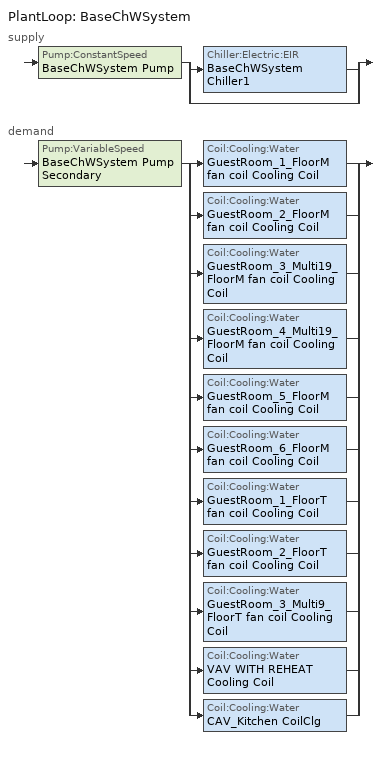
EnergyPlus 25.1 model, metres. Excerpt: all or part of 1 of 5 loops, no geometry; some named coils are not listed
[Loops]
PlantLoop 'BaseChWSystem'
 supply: Pump:ConstantSpeed 'BaseChWSystem Pump' > split
  | Chiller:Electric:EIR 'BaseChWSystem Chiller1'
  | bypass
 demand: Pump:VariableSpeed 'BaseChWSystem Pump Secondary' > split
  | Coil:Cooling:Water 'GuestRoom_1_FloorM fan coil Cooling Coil'
  | Coil:Cooling:Water 'GuestRoom_2_FloorM fan coil Cooling Coil'
  | Coil:Cooling:Water 'GuestRoom_3_Multi19_FloorM fan coil Cooling Coil'
  | Coil:Cooling:Water 'GuestRoom_4_Multi19_FloorM fan coil Cooling Coil'
  | Coil:Cooling:Water 'GuestRoom_5_FloorM fan coil Cooling Coil'
  | Coil:Cooling:Water 'GuestRoom_6_FloorM fan coil Cooling Coil'
  | Coil:Cooling:Water 'GuestRoom_1_FloorT fan coil Cooling Coil'
  | Coil:Cooling:Water 'GuestRoom_2_FloorT fan coil Cooling Coil'
  | Coil:Cooling:Water 'GuestRoom_3_Multi9_FloorT fan coil Cooling Coil'
  | Coil:Cooling:Water 'VAV WITH REHEAT Cooling Coil'
  | Coil:Cooling:Water 'CAV_Kitchen CoilClg'
[Sizing:Plant]
BaseChWSystem: Loop Type=Cooling; Design Loop Exit Temperature {C}=6.66667; Loop Design Temperature Difference {deltaC}=6.66667; Sizing Option=NonCoincident; Zone Timesteps in Averaging Window=1; Coincident Sizing Factor Mode=None
[Pump:VariableSpeed]
BaseChWSystem Pump Secondary: Design Maximum Flow Rate {m3/s}=autosize; Design Pump Head {Pa}=105798; Design Power Consumption {W}=autosize; Motor Efficiency=0.909; Fraction of Motor Inefficiencies to Fluid Stream=0; Coefficient 1 of the Part Load Performance Curve=0; Coefficient 2 of the Part Load Performance Curve=0.0205; Coefficient 3 of the Part Load Performance Curve=0.4101; Coefficient 4 of the Part Load Performance Curve=0.5753; Design Minimum Flow Rate {m3/s}=Autosize; Pump Control Type=Intermittent; Design Shaft Power per Unit Flow Rate per Unit Head {W/((m3/s)-Pa)}=1.3889
[PlantLoop]
BaseChWSystem: Fluid Type=Water; Plant Equipment Operation Scheme=BaseChWSystem Loop Operation Scheme List; Maximum Loop Temperature {C}=13.3333; Minimum Loop Temperature {C}=4.44444; Maximum Loop Flow Rate {m3/s}=AUTOSIZE; Minimum Loop Flow Rate {m3/s}=0; Plant Loop Volume {m3}=AUTOCALCULATE; Load Distribution Scheme=SequentialLoad; Common Pipe Simulation=TwoWayCommonPipe
[PlantEquipmentList]
BaseChWSystem Equipment List 1: BaseChWSystem Chiller1
[PlantEquipmentOperationSchemes]
BaseChWSystem Loop Operation Scheme List: Control Scheme 1=BaseChWSystem Operation Scheme; Control Scheme 1 Schedule=Always On Discrete
[SetpointManager:Scheduled] Control Variable=Temperature; Schedule=BaseCHWSystemTemp
Name | Setpoint Node or NodeList
BaseChWSystem Loop Plant Demand Inlet Setpoint Manager | BaseChWSystem Demand Inlet Node
BaseChWSystem Loop Setpoint Manager | BaseChWSystem Supply Outlet Node
BaseChWSystem Chiller1 Setpoint Manager | BaseChWSystem Supply Equipment Outlet Node 1
[Fan:OnOff] Availability Schedule=HotelLargeResidentialLivingHVACAvail; Fan Total Efficiency=0.57; Pressure Rise {Pa}=424.62; Maximum Flow Rate {m3/s}=autosize; Motor Efficiency=0.88; Motor In Airstream Fraction=1
GuestRoom_1_FloorM fan coil fan Coilfan_Fan; GuestRoom_2_FloorM fan coil fan Coilfan_Fan; GuestRoom_3_Multi19_FloorM fan coil fan Coilfan_Fan; GuestRoom_4_Multi19_FloorM fan coil fan Coilfan_Fan; GuestRoom_5_FloorM fan coil fan Coilfan_Fan; GuestRoom_6_FloorM fan coil fan Coilfan_Fan; GuestRoom_1_FloorT fan coil fan Coilfan_Fan; GuestRoom_2_FloorT fan coil fan Coilfan_Fan; GuestRoom_3_Multi9_FloorT fan coil fan Coilfan_Fan
[Coil:Cooling:Water] Availability Schedule=Always On Discrete; Design Water Flow Rate {m3/s}=Autosize; Design Air Flow Rate {m3/s}=Autosize; Design Inlet Water Temperature {C}=6.66667; Design Inlet Air Temperature {C}=Autosize; Design Outlet Air Temperature {C}=Autosize; Design Inlet Air Humidity Ratio {kgWater/kgDryAir}=Autosize; Design Outlet Air Humidity Ratio {kgWater/kgDryAir}=Autosize; Type of Analysis=SimpleAnalysis; Heat Exchanger Configuration=CrossFlow
GuestRoom_1_FloorM fan coil Cooling Coil; GuestRoom_2_FloorM fan coil Cooling Coil; GuestRoom_3_Multi19_FloorM fan coil Cooling Coil; GuestRoom_4_Multi19_FloorM fan coil Cooling Coil; GuestRoom_5_FloorM fan coil Cooling Coil; GuestRoom_6_FloorM fan coil Cooling Coil; GuestRoom_1_FloorT fan coil Cooling Coil; GuestRoom_2_FloorT fan coil Cooling Coil; GuestRoom_3_Multi9_FloorT fan coil Cooling Coil
[Pump:ConstantSpeed]
BaseChWSystem Pump: Design Flow Rate {m3/s}=AUTOSIZE; Design Pump Head {Pa}=73247.4; Design Power Consumption {W}=AUTOSIZE; Motor Efficiency=0.909; Fraction of Motor Inefficiencies to Fluid Stream=0; Pump Control Type=Intermittent; Design Shaft Power per Unit Flow Rate per Unit Head {W/((m3/s)-Pa)}=1.3889
[Chiller:Electric:EIR]
BaseChWSystem Chiller1: Reference Capacity {W}=autosize; Reference COP {W/W}=2.84; Reference Leaving Chilled Water Temperature {C}=6.67; Reference Entering Condenser Fluid Temperature {C}=35; Reference Chilled Water Flow Rate {m3/s}=AutoSize; Reference Condenser Fluid Flow Rate {m3/s}=AutoSize; Cooling Capacity Function of Temperature Curve=ACM_2008_ChlrAir_Screw_EIRFT; Electric Input to Cooling Output Ratio Function of Temperature Curve=ACM_2008_ChlrAir_Screw_EIRFT; Electric Input to Cooling Output Ratio Function of Part Load Ratio Curve=ACM_2008_ChlrAir_Screw_EIRFPLR; Minimum Part Load Ratio=0.15; Maximum Part Load Ratio=1; Optimum Part Load Ratio=0.8; Minimum Unloading Ratio=0.15; Condenser Type=AirCooled; Leaving Chilled Water Lower Temperature Limit {C}=5; Chiller Flow Mode=LeavingSetpointModulated; Design Heat Recovery Water Flow Rate {m3/s}=0
[PlantEquipmentOperation:CoolingLoad]
BaseChWSystem Operation Scheme: Load Range 1 Lower Limit {W}=0; Load Range 1 Upper Limit {W}=100000000000000; Range 1 Equipment List=BaseChWSystem Equipment List 1
[Schedule:Day:Hourly]
BaseCHWSystemTempDaily: 6.7, 6.7, 6.7, 6.7, 6.7, 6.7, 6.7, 6.7, 6.7, 6.7, 6.7, 6.7, 6.7, 6.7, 6.7, 6.7, 6.7, 6.7, 6.7, 6.7, 6.7, 6.7, 6.7, 6.7
HotelLargeResidentialLivingHVACAvailWD; HotelLargeResidentialLivingHVACAvailSat; HotelLargeResidentialLivingHVACAvailSun: 1, 1, 1, 1, 1, 1, 1, 1, 1, 1, 1, 1, 1, 1, 1, 1, 1, 1, 1, 1, 1, 1, 1, 1
[Schedule:Week:Daily]
BaseCHWSystemTempWk: BaseCHWSystemTempDaily, BaseCHWSystemTempDaily, BaseCHWSystemTempDaily, BaseCHWSystemTempDaily, BaseCHWSystemTempDaily, BaseCHWSystemTempDaily, BaseCHWSystemTempDaily, BaseCHWSystemTempDaily, BaseCHWSystemTempDaily, BaseCHWSystemTempDaily, BaseCHWSystemTempDaily, BaseCHWSystemTempDaily
HotelLargeResidentialLivingHVACAvailWk: HotelLargeResidentialLivingHVACAvailSun, HotelLargeResidentialLivingHVACAvailWD, HotelLargeResidentialLivingHVACAvailWD, HotelLargeResidentialLivingHVACAvailWD, HotelLargeResidentialLivingHVACAvailWD, HotelLargeResidentialLivingHVACAvailWD, HotelLargeResidentialLivingHVACAvailSat, HotelLargeResidentialLivingHVACAvailSun, HotelLargeResidentialLivingHVACAvailWD, HotelLargeResidentialLivingHVACAvailWD, HotelLargeResidentialLivingHVACAvailSun, HotelLargeResidentialLivingHVACAvailSun
[Schedule:Year]
BaseCHWSystemTemp: BaseCHWSystemTempWk, 1, 1, 12, 31
HotelLargeResidentialLivingHVACAvail: HotelLargeResidentialLivingHVACAvailWk, 1, 1, 12, 31
[Schedule:Constant]
Always On Discrete: Hourly Value=1
[Curve:Quadratic]
ACM_2008_ChlrAir_Screw_EIRFPLR: Coefficient1 Constant=0.0364872; Coefficient2 x=0.734743; Coefficient3 x**2=0.219947; Minimum Value of x=0.1; Maximum Value of x=100; Minimum Curve Output=0.04
[Curve:Biquadratic]
ACM_2008_ChlrAir_Screw_EIRFT: Coefficient1 Constant=0.135456; Coefficient2 x=0.0229295; Coefficient3 x**2=-0.00016107; Coefficient4 y=-0.00235396; Coefficient5 y**2=0.00012991; Coefficient6 x*y=-0.00018685; Minimum Value of x=4.44; Maximum Value of x=12.22; Minimum Value of y=23.89; Maximum Value of y=46.11; Minimum Curve Output=0.83; Maximum Curve Output=1.8
